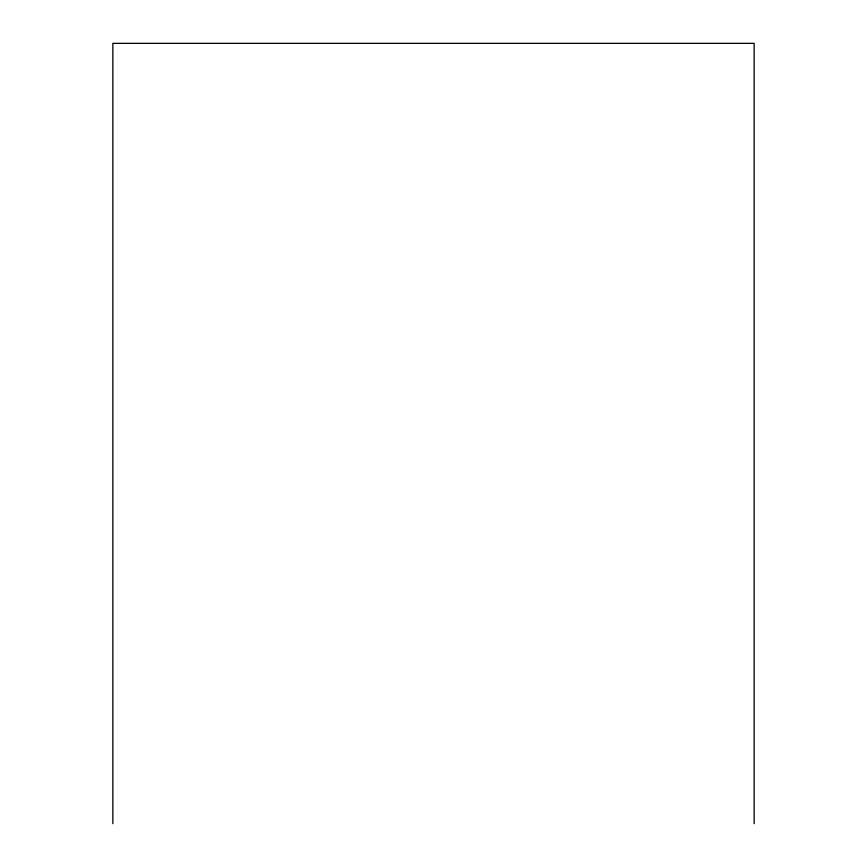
<?xml version="1.0" encoding="UTF-8"?>
<svg xmlns="http://www.w3.org/2000/svg" width="867" height="867" viewBox="0 0 867 867"><rect width="100%" height="100%" fill="white"/><g stroke="black" fill="none" stroke-linecap="round" stroke-linejoin="round"><path stroke-width="1.3" d="M754.149 823.65L754.149 43.35L112.851 43.35L112.851 823.65"/></g></svg>
